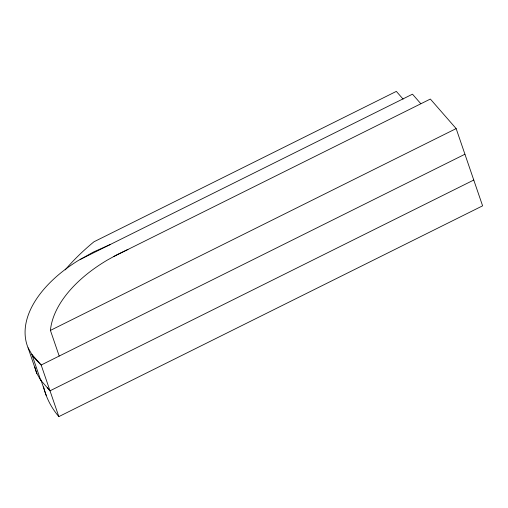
<?xml version="1.0" encoding="UTF-8"?>
<svg xmlns="http://www.w3.org/2000/svg" width="508" height="508" viewBox="0 0 508 508"><rect width="100%" height="100%" fill="white"/><g stroke="black" fill="none" stroke-linecap="round" stroke-linejoin="round"><path stroke-width="0.76" d="M80.156 259.48L412.483 94.177L420.795 103.689M113.875 256.464L430.346 99.047L456.152 128.594L482.6 205.835L58.839 416.617A211.379 120.332 -18.9 0 1 43.599 386.855M59.201 356.045L50.425 330.41L456.152 128.594M464.934 154.229L41.173 365.017L33.363 356.984L28.067 347.783A121.063 68.917 -18.9 0 1 77.87 260.763L93.421 252.051L110.09 244.596M28.067 347.783L36.9 373.583L40.659 380.111L50.006 390.817L473.767 180.035M127.953 249.46L117.405 254.514L107.334 260.077A122.276 69.609 -18.9 0 0 50.425 330.41M403.098 99.117L396.342 91.383L93.948 241.795A211.379 120.332 -18.9 0 0 65.183 269.875M58.839 416.617L41.173 365.017L31.826 354.311L40.659 380.111M40.71 379.324L46.26 395.541M36.9 373.583A121.063 68.917 -18.9 0 1 34.881 367.144M50.006 390.817A211.379 120.332 -18.9 0 1 47.53 387.75"/></g></svg>
